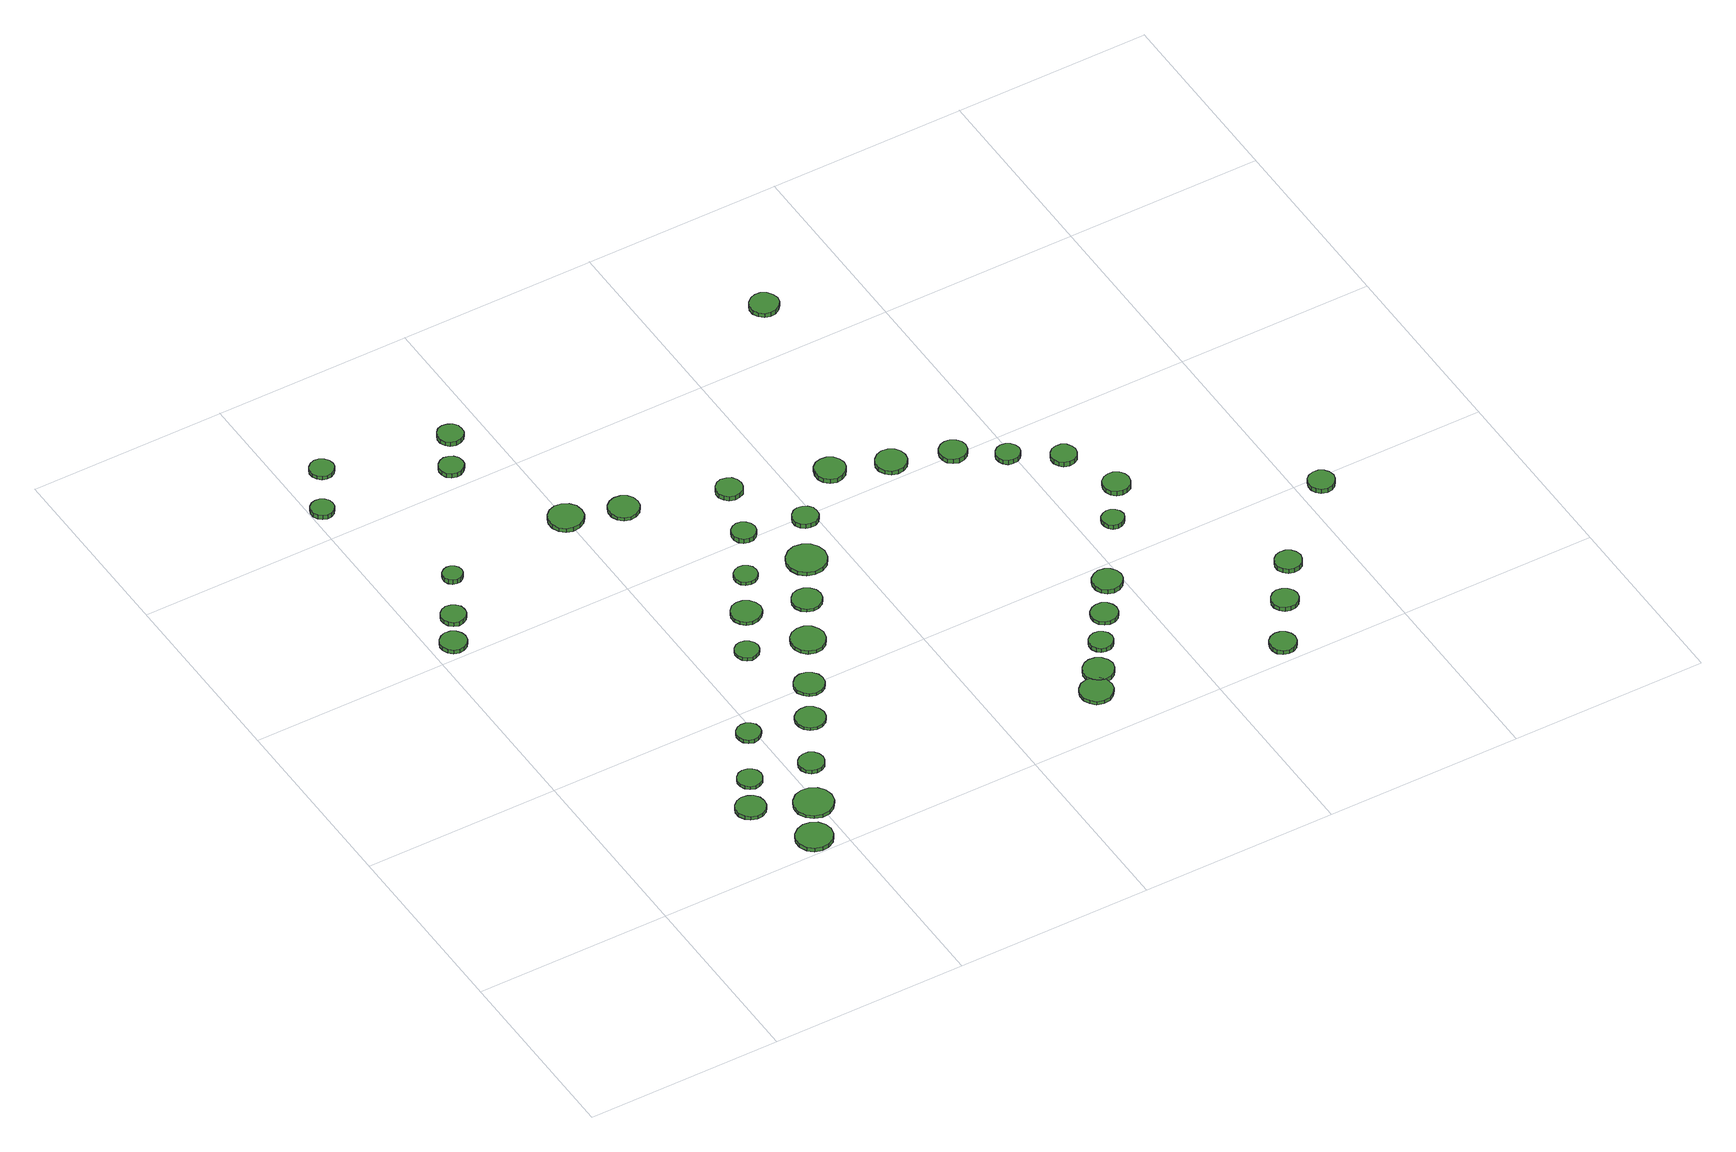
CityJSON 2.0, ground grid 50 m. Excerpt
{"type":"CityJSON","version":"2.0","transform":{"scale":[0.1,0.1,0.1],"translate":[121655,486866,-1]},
"CityObjects":{
"tree1":{"type":"SolitaryVegetationObject","attributes":{"function":"something"},"geometry":[{"type":"MultiSurface","lod":"1","boundaries":[[[0,1,2,3,4,5,6,7,8,9,10,11,12,13,14]],[[15,16,17,18,19,20,21,22,23,24,25,26,27,28,29]],[[0,29,28,1]],[[1,28,27,2]],[[2,27,26,3]],[[3,26,25,4]],[[4,25,24,5]],[[5,24,23,6]],[[6,23,22,7]],[[7,22,21,8]],[[8,21,20,9]],[[9,20,19,10]],[[10,19,18,11]],[[11,18,17,12]],[[12,17,16,13]],[[13,16,15,14]],[[14,15,29,0]]]}]},
"tree2":{"type":"SolitaryVegetationObject","attributes":{"function":"something"},"geometry":[{"type":"MultiSurface","lod":"1","boundaries":[[[30,31,32,33,34,35,36,37,38,39,40,41,42,43,44]],[[45,46,47,48,49,50,51,52,53,54,55,56,57,58,59]],[[30,59,58,31]],[[31,58,57,32]],[[32,57,56,33]],[[33,56,55,34]],[[34,55,54,35]],[[35,54,53,36]],[[36,53,52,37]],[[37,52,51,38]],[[38,51,50,39]],[[39,50,49,40]],[[40,49,48,41]],[[41,48,47,42]],[[42,47,46,43]],[[43,46,45,44]],[[44,45,59,30]]]}]},
"tree3":{"type":"SolitaryVegetationObject","attributes":{"function":"something"},"geometry":[{"type":"MultiSurface","lod":"1","boundaries":[[[60,61,62,63,64,65,66,67,68,69,70,71,72,73,74]],[[75,76,77,78,79,80,81,82,83,84,85,86,87,88,89]],[[60,89,88,61]],[[61,88,87,62]],[[62,87,86,63]],[[63,86,85,64]],[[64,85,84,65]],[[65,84,83,66]],[[66,83,82,67]],[[67,82,81,68]],[[68,81,80,69]],[[69,80,79,70]],[[70,79,78,71]],[[71,78,77,72]],[[72,77,76,73]],[[73,76,75,74]],[[74,75,89,60]]]}]},
"tree4":{"type":"SolitaryVegetationObject","attributes":{"function":"something"},"geometry":[{"type":"MultiSurface","lod":"1","boundaries":[[[90,91,92,93,94,95,96,97,98,99,100,101,102,103,104]],[[105,106,107,108,109,110,111,112,113,114,115,116,117,118,119]],[[90,119,118,91]],[[91,118,117,92]],[[92,117,116,93]],[[93,116,115,94]],[[94,115,114,95]],[[95,114,113,96]],[[96,113,112,97]],[[97,112,111,98]],[[98,111,110,99]],[[99,110,109,100]],[[100,109,108,101]],[[101,108,107,102]],[[102,107,106,103]],[[103,106,105,104]],[[104,105,119,90]]]}]},
"tree5":{"type":"SolitaryVegetationObject","attributes":{"function":"something"},"geometry":[{"type":"MultiSurface","lod":"1","boundaries":[[[120,121,122,123,124,125,126,127,128,129,130,131,132,133,134]],[[135,136,137,138,139,140,141,142,143,144,145,146,147,148,149]],[[120,149,148,121]],[[121,148,147,122]],[[122,147,146,123]],[[123,146,145,124]],[[124,145,144,125]],[[125,144,143,126]],[[126,143,142,127]],[[127,142,141,128]],[[128,141,140,129]],[[129,140,139,130]],[[130,139,138,131]],[[131,138,137,132]],[[132,137,136,133]],[[133,136,135,134]],[[134,135,149,120]]]}]},
"tree6":{"type":"SolitaryVegetationObject","attributes":{"function":"something"},"geometry":[{"type":"MultiSurface","lod":"1","boundaries":[[[150,151,152,153,154,155,156,157,158,159,160,161,162,163,164]],[[165,166,167,168,169,170,171,172,173,174,175,176,177,178,179]],[[150,179,178,151]],[[151,178,177,152]],[[152,177,176,153]],[[153,176,175,154]],[[154,175,174,155]],[[155,174,173,156]],[[156,173,172,157]],[[157,172,171,158]],[[158,171,170,159]],[[159,170,169,160]],[[160,169,168,161]],[[161,168,167,162]],[[162,167,166,163]],[[163,166,165,164]],[[164,165,179,150]]]}]},
"tree7":{"type":"SolitaryVegetationObject","attributes":{"function":"something"},"geometry":[{"type":"MultiSurface","lod":"1","boundaries":[[[180,181,182,183,184,185,186,187,188,189,190,191,192,193,194]],[[195,196,197,198,199,200,201,202,203,204,205,206,207,208,209]],[[180,209,208,181]],[[181,208,207,182]],[[182,207,206,183]],[[183,206,205,184]],[[184,205,204,185]],[[185,204,203,186]],[[186,203,202,187]],[[187,202,201,188]],[[188,201,200,189]],[[189,200,199,190]],[[190,199,198,191]],[[191,198,197,192]],[[192,197,196,193]],[[193,196,195,194]],[[194,195,209,180]]]}]},
"tree8":{"type":"SolitaryVegetationObject","attributes":{"function":"something"},"geometry":[{"type":"MultiSurface","lod":"1","boundaries":[[[210,211,212,213,214,215,216,217,218,219,220,221,222,223,224]],[[225,226,227,228,229,230,231,232,233,234,235,236,237,238,239]],[[210,239,238,211]],[[211,238,237,212]],[[212,237,236,213]],[[213,236,235,214]],[[214,235,234,215]],[[215,234,233,216]],[[216,233,232,217]],[[217,232,231,218]],[[218,231,230,219]],[[219,230,229,220]],[[220,229,228,221]],[[221,228,227,222]],[[222,227,226,223]],[[223,226,225,224]],[[224,225,239,210]]]}]},
"tree9":{"type":"SolitaryVegetationObject","attributes":{"function":"something"},"geometry":[{"type":"MultiSurface","lod":"1","boundaries":[[[240,241,242,243,244,245,246,247,248,249,250,251,252,253,254]],[[255,256,257,258,259,260,261,262,263,264,265,266,267,268,269]],[[240,269,268,241]],[[241,268,267,242]],[[242,267,266,243]],[[243,266,265,244]],[[244,265,264,245]],[[245,264,263,246]],[[246,263,262,247]],[[247,262,261,248]],[[248,261,260,249]],[[249,260,259,250]],[[250,259,258,251]],[[251,258,257,252]],[[252,257,256,253]],[[253,256,255,254]],[[254,255,269,240]]]}]},
"tree10":{"type":"SolitaryVegetationObject","attributes":{"function":"something"},"geometry":[{"type":"MultiSurface","lod":"1","boundaries":[[[270,271,272,273,274,275,276,277,278,279,280,281,282,283,284]],[[285,286,287,288,289,290,291,292,293,294,295,296,297,298,299]],[[270,299,298,271]],[[271,298,297,272]],[[272,297,296,273]],[[273,296,295,274]],[[274,295,294,275]],[[275,294,293,276]],[[276,293,292,277]],[[277,292,291,278]],[[278,291,290,279]],[[279,290,289,280]],[[280,289,288,281]],[[281,288,287,282]],[[282,287,286,283]],[[283,286,285,284]],[[284,285,299,270]]]}]},
"tree11":{"type":"SolitaryVegetationObject","attributes":{"function":"something"},"geometry":[{"type":"MultiSurface","lod":"1","boundaries":[[[300,301,302,303,304,305,306,307,308,309,310,311,312,313,314]],[[315,316,317,318,319,320,321,322,323,324,325,326,327,328,329]],[[300,329,328,301]],[[301,328,327,302]],[[302,327,326,303]],[[303,326,325,304]],[[304,325,324,305]],[[305,324,323,306]],[[306,323,322,307]],[[307,322,321,308]],[[308,321,320,309]],[[309,320,319,310]],[[310,319,318,311]],[[311,318,317,312]],[[312,317,316,313]],[[313,316,315,314]],[[314,315,329,300]]]}]},
"tree12":{"type":"SolitaryVegetationObject","attributes":{"function":"something"},"geometry":[{"type":"MultiSurface","lod":"1","boundaries":[[[330,331,332,333,334,335,336,337,338,339,340,341,342,343,344]],[[345,346,347,348,349,350,351,352,353,354,355,356,357,358,359]],[[330,359,358,331]],[[331,358,357,332]],[[332,357,356,333]],[[333,356,355,334]],[[334,355,354,335]],[[335,354,353,336]],[[336,353,352,337]],[[337,352,351,338]],[[338,351,350,339]],[[339,350,349,340]],[[340,349,348,341]],[[341,348,347,342]],[[342,347,346,343]],[[343,346,345,344]],[[344,345,359,330]]]}]},
"tree13":{"type":"SolitaryVegetationObject","attributes":{"function":"something"},"geometry":[{"type":"MultiSurface","lod":"1","boundaries":[[[360,361,362,363,364,365,366,367,368,369,370,371,372,373,374]],[[375,376,377,378,379,380,381,382,383,384,385,386,387,388,389]],[[360,389,388,361]],[[361,388,387,362]],[[362,387,386,363]],[[363,386,385,364]],[[364,385,384,365]],[[365,384,383,366]],[[366,383,382,367]],[[367,382,381,368]],[[368,381,380,369]],[[369,380,379,370]],[[370,379,378,371]],[[371,378,377,372]],[[372,377,376,373]],[[373,376,375,374]],[[374,375,389,360]]]}]},
"tree14":{"type":"SolitaryVegetationObject","attributes":{"function":"something"},"geometry":[{"type":"MultiSurface","lod":"1","boundaries":[[[390,391,392,393,394,395,396,397,398,399,400,401,402,403,404]],[[405,406,407,408,409,410,411,412,413,414,415,416,417,418,419]],[[390,419,418,391]],[[391,418,417,392]],[[392,417,416,393]],[[393,416,415,394]],[[394,415,414,395]],[[395,414,413,396]],[[396,413,412,397]],[[397,412,411,398]],[[398,411,410,399]],[[399,410,409,400]],[[400,409,408,401]],[[401,408,407,402]],[[402,407,406,403]],[[403,406,405,404]],[[404,405,419,390]]]}]},
"tree15":{"type":"SolitaryVegetationObject","attributes":{"function":"something"},"geometry":[{"type":"MultiSurface","lod":"1","boundaries":[[[420,421,422,423,424,425,426,427,428,429,430,431,432,433,434]],[[435,436,437,438,439,440,441,442,443,444,445,446,447,448,449]],[[420,449,448,421]],[[421,448,447,422]],[[422,447,446,423]],[[423,446,445,424]],[[424,445,444,425]],[[425,444,443,426]],[[426,443,442,427]],[[427,442,441,428]],[[428,441,440,429]],[[429,440,439,430]],[[430,439,438,431]],[[431,438,437,432]],[[432,437,436,433]],[[433,436,435,434]],[[434,435,449,420]]]}]},
"tree16":{"type":"SolitaryVegetationObject","attributes":{"function":"something"},"geometry":[{"type":"MultiSurface","lod":"1","boundaries":[[[450,451,452,453,454,455,456,457,458,459,460,461,462,463,464]],[[465,466,467,468,469,470,471,472,473,474,475,476,477,478,479]],[[450,479,478,451]],[[451,478,477,452]],[[452,477,476,453]],[[453,476,475,454]],[[454,475,474,455]],[[455,474,473,456]],[[456,473,472,457]],[[457,472,471,458]],[[458,471,470,459]],[[459,470,469,460]],[[460,469,468,461]],[[461,468,467,462]],[[462,467,466,463]],[[463,466,465,464]],[[464,465,479,450]]]}]},
"tree17":{"type":"SolitaryVegetationObject","attributes":{"function":"something"},"geometry":[{"type":"MultiSurface","lod":"1","boundaries":[[[480,481,482,483,484,485,486,487,488,489,490,491,492,493,494]],[[495,496,497,498,499,500,501,502,503,504,505,506,507,508,509]],[[480,509,508,481]],[[481,508,507,482]],[[482,507,506,483]],[[483,506,505,484]],[[484,505,504,485]],[[485,504,503,486]],[[486,503,502,487]],[[487,502,501,488]],[[488,501,500,489]],[[489,500,499,490]],[[490,499,498,491]],[[491,498,497,492]],[[492,497,496,493]],[[493,496,495,494]],[[494,495,509,480]]]}]},
"tree18":{"type":"SolitaryVegetationObject","attributes":{"function":"something"},"geometry":[{"type":"MultiSurface","lod":"1","boundaries":[[[510,511,512,513,514,515,516,517,518,519,520,521,522,523,524]],[[525,526,527,528,529,530,531,532,533,534,535,536,537,538,539]],[[510,539,538,511]],[[511,538,537,512]],[[512,537,536,513]],[[513,536,535,514]],[[514,535,534,515]],[[515,534,533,516]],[[516,533,532,517]],[[517,532,531,518]],[[518,531,530,519]],[[519,530,529,520]],[[520,529,528,521]],[[521,528,527,522]],[[522,527,526,523]],[[523,526,525,524]],[[524,525,539,510]]]}]},
"tree19":{"type":"SolitaryVegetationObject","attributes":{"function":"something"},"geometry":[{"type":"MultiSurface","lod":"1","boundaries":[[[540,541,542,543,544,545,546,547,548,549,550,551,552,553,554]],[[555,556,557,558,559,560,561,562,563,564,565,566,567,568,569]],[[540,569,568,541]],[[541,568,567,542]],[[542,567,566,543]],[[543,566,565,544]],[[544,565,564,545]],[[545,564,563,546]],[[546,563,562,547]],[[547,562,561,548]],[[548,561,560,549]],[[549,560,559,550]],[[550,559,558,551]],[[551,558,557,552]],[[552,557,556,553]],[[553,556,555,554]],[[554,555,569,540]]]}]},
"tree20":{"type":"SolitaryVegetationObject","attributes":{"function":"something"},"geometry":[{"type":"MultiSurface","lod":"1","boundaries":[[[570,571,572,573,574,575,576,577,578,579,580,581,582,583,584]],[[585,586,587,588,589,590,591,592,593,594,595,596,597,598,599]],[[570,599,598,571]],[[571,598,597,572]],[[572,597,596,573]],[[573,596,595,574]],[[574,595,594,575]],[[575,594,593,576]],[[576,593,592,577]],[[577,592,591,578]],[[578,591,590,579]],[[579,590,589,580]],[[580,589,588,581]],[[581,588,587,582]],[[582,587,586,583]],[[583,586,585,584]],[[584,585,599,570]]]}]},
"tree21":{"type":"SolitaryVegetationObject","attributes":{"function":"something"},"geometry":[{"type":"MultiSurface","lod":"1","boundaries":[[[600,601,602,603,604,605,606,607,608,609,610,611,612,613,614]],[[615,616,617,618,619,620,621,622,623,624,625,626,627,628,629]],[[600,629,628,601]],[[601,628,627,602]],[[602,627,626,603]],[[603,626,625,604]],[[604,625,624,605]],[[605,624,623,606]],[[606,623,622,607]],[[607,622,621,608]],[[608,621,620,609]],[[609,620,619,610]],[[610,619,618,611]],[[611,618,617,612]],[[612,617,616,613]],[[613,616,615,614]],[[614,615,629,600]]]}]},
"tree22":{"type":"SolitaryVegetationObject","attributes":{"function":"something"},"geometry":[{"type":"MultiSurface","lod":"1","boundaries":[[[630,631,632,633,634,635,636,637,638,639,640,641,642,643,644]],[[645,646,647,648,649,650,651,652,653,654,655,656,657,658,659]],[[630,659,658,631]],[[631,658,657,632]],[[632,657,656,633]],[[633,656,655,634]],[[634,655,654,635]],[[635,654,653,636]],[[636,653,652,637]],[[637,652,651,638]],[[638,651,650,639]],[[639,650,649,640]],[[640,649,648,641]],[[641,648,647,642]],[[642,647,646,643]],[[643,646,645,644]],[[644,645,659,630]]]}]},
"tree23":{"type":"SolitaryVegetationObject","attributes":{"function":"something"},"geometry":[{"type":"MultiSurface","lod":"1","boundaries":[[[660,661,662,663,664,665,666,667,668,669,670,671,672,673,674]],[[675,676,677,678,679,680,681,682,683,684,685,686,687,688,689]],[[660,689,688,661]],[[661,688,687,662]],[[662,687,686,663]],[[663,686,685,664]],[[664,685,684,665]],[[665,684,683,666]],[[666,683,682,667]],[[667,682,681,668]],[[668,681,680,669]],[[669,680,679,670]],[[670,679,678,671]],[[671,678,677,672]],[[672,677,676,673]],[[673,676,675,674]],[[674,675,689,660]]]}]},
"tree24":{"type":"SolitaryVegetationObject","attributes":{"function":"something"},"geometry":[{"type":"MultiSurface","lod":"1","boundaries":[[[690,691,692,693,694,695,696,697,698,699,700,701,702,703,704]],[[705,706,707,708,709,710,711,712,713,714,715,716,717,718,719]],[[690,719,718,691]],[[691,718,717,692]],[[692,717,716,693]],[[693,716,715,694]],[[694,715,714,695]],[[695,714,713,696]],[[696,713,712,697]],[[697,712,711,698]],[[698,711,710,699]],[[699,710,709,700]],[[700,709,708,701]],[[701,708,707,702]],[[702,707,706,703]],[[703,706,705,704]],[[704,705,719,690]]]}]},
"tree25":{"type":"SolitaryVegetationObject","attributes":{"function":"something"},"geometry":[{"type":"MultiSurface","lod":"1","boundaries":[[[720,721,722,723,724,725,726,727,728,729,730,731,732,733,734]],[[735,736,737,738,739,740,741,742,743,744,745,746,747,748,749]],[[720,749,748,721]],[[721,748,747,722]],[[722,747,746,723]],[[723,746,745,724]],[[724,745,744,725]],[[725,744,743,726]],[[726,743,742,727]],[[727,742,741,728]],[[728,741,740,729]],[[729,740,739,730]],[[730,739,738,731]],[[731,738,737,732]],[[732,737,736,733]],[[733,736,735,734]],[[734,735,749,720]]]}]},
"tree26":{"type":"SolitaryVegetationObject","attributes":{"function":"something"},"geometry":[{"type":"MultiSurface","lod":"1","boundaries":[[[750,751,752,753,754,755,756,757,758,759,760,761,762,763,764]],[[765,766,767,768,769,770,771,772,773,774,775,776,777,778,779]],[[750,779,778,751]],[[751,778,777,752]],[[752,777,776,753]],[[753,776,775,754]],[[754,775,774,755]],[[755,774,773,756]],[[756,773,772,757]],[[757,772,771,758]],[[758,771,770,759]],[[759,770,769,760]],[[760,769,768,761]],[[761,768,767,762]],[[762,767,766,763]],[[763,766,765,764]],[[764,765,779,750]]]}]},
"tree27":{"type":"SolitaryVegetationObject","attributes":{"function":"something"},"geometry":[{"type":"MultiSurface","lod":"1","boundaries":[[[780,781,782,783,784,785,786,787,788,789,790,791,792,793,794]],[[795,796,797,798,799,800,801,802,803,804,805,806,807,808,809]],[[780,809,808,781]],[[781,808,807,782]],[[782,807,806,783]],[[783,806,805,784]],[[784,805,804,785]],[[785,804,803,786]],[[786,803,802,787]],[[787,802,801,788]],[[788,801,800,789]],[[789,800,799,790]],[[790,799,798,791]],[[791,798,797,792]],[[792,797,796,793]],[[793,796,795,794]],[[794,795,809,780]]]}]},
"tree28":{"type":"SolitaryVegetationObject","attributes":{"function":"something"},"geometry":[{"type":"MultiSurface","lod":"1","boundaries":[[[810,811,812,813,814,815,816,817,818,819,820,821,822,823,824]],[[825,826,827,828,829,830,831,832,833,834,835,836,837,838,839]],[[810,839,838,811]],[[811,838,837,812]],[[812,837,836,813]],[[813,836,835,814]],[[814,835,834,815]],[[815,834,833,816]],[[816,833,832,817]],[[817,832,831,818]],[[818,831,830,819]],[[819,830,829,820]],[[820,829,828,821]],[[821,828,827,822]],[[822,827,826,823]],[[823,826,825,824]],[[824,825,839,810]]]}]},
"tree29":{"type":"SolitaryVegetationObject","attributes":{"function":"something"},"geometry":[{"type":"MultiSurface","lod":"1","boundaries":[[[840,841,842,843,844,845,846,847,848,849,850,851,852,853,854]],[[855,856,857,858,859,860,861,862,863,864,865,866,867,868,869]],[[840,869,868,841]],[[841,868,867,842]],[[842,867,866,843]],[[843,866,865,844]],[[844,865,864,845]],[[845,864,863,846]],[[846,863,862,847]],[[847,862,861,848]],[[848,861,860,849]],[[849,860,859,850]],[[850,859,858,851]],[[851,858,857,852]],[[852,857,856,853]],[[853,856,855,854]],[[854,855,869,840]]]}]},
"tree30":{"type":"SolitaryVegetationObject","attributes":{"function":"something"},"geometry":[{"type":"MultiSurface","lod":"1","boundaries":[[[870,871,872,873,874,875,876,877,878,879,880,881,882,883,884]],[[885,886,887,888,889,890,891,892,893,894,895,896,897,898,899]],[[870,899,898,871]],[[871,898,897,872]],[[872,897,896,873]],[[873,896,895,874]],[[874,895,894,875]],[[875,894,893,876]],[[876,893,892,877]],[[877,892,891,878]],[[878,891,890,879]],[[879,890,889,880]],[[880,889,888,881]],[[881,888,887,882]],[[882,887,886,883]],[[883,886,885,884]],[[884,885,899,870]]]}]},
"tree31":{"type":"SolitaryVegetationObject","attributes":{"function":"something"},"geometry":[{"type":"MultiSurface","lod":"1","boundaries":[[[900,901,902,903,904,905,906,907,908,909,910,911,912,913,914]],[[915,916,917,918,919,920,921,922,923,924,925,926,927,928,929]],[[900,929,928,901]],[[901,928,927,902]],[[902,927,926,903]],[[903,926,925,904]],[[904,925,924,905]],[[905,924,923,906]],[[906,923,922,907]],[[907,922,921,908]],[[908,921,920,909]],[[909,920,919,910]],[[910,919,918,911]],[[911,918,917,912]],[[912,917,916,913]],[[913,916,915,914]],[[914,915,929,900]]]}]},
"tree32":{"type":"SolitaryVegetationObject","attributes":{"function":"something"},"geometry":[{"type":"MultiSurface","lod":"1","boundaries":[[[930,931,932,933,934,935,936,937,938,939,940,941,942,943,944]],[[945,946,947,948,949,950,951,952,953,954,955,956,957,958,959]],[[930,959,958,931]],[[931,958,957,932]],[[932,957,956,933]],[[933,956,955,934]],[[934,955,954,935]],[[935,954,953,936]],[[936,953,952,937]],[[937,952,951,938]],[[938,951,950,939]],[[939,950,949,940]],[[940,949,948,941]],[[941,948,947,942]],[[942,947,946,943]],[[943,946,945,944]],[[944,945,959,930]]]}]},
"tree33":{"type":"SolitaryVegetationObject","attributes":{"function":"something"},"geometry":[{"type":"MultiSurface","lod":"1","boundaries":[[[960,961,962,963,964,965,966,967,968,969,970,971,972,973,974]],[[975,976,977,978,979,980,981,982,983,984,985,986,987,988,989]],[[960,989,988,961]],[[961,988,987,962]],[[962,987,986,963]],[[963,986,985,964]],[[964,985,984,965]],[[965,984,983,966]],[[966,983,982,967]],[[967,982,981,968]],[[968,981,980,969]],[[969,980,979,970]],[[970,979,978,971]],[[971,978,977,972]],[[972,977,976,973]],[[973,976,975,974]],[[974,975,989,960]]]}]},
"tree34":{"type":"SolitaryVegetationObject","attributes":{"function":"something"},"geometry":[{"type":"MultiSurface","lod":"1","boundaries":[[[990,991,992,993,994,995,996,997,998,999,1000,1001,1002,1003,1004]],[[1005,1006,1007,1008,1009,1010,1011,1012,1013,1014,1015,1016,1017,1018,1019]],[[990,1019,1018,991]],[[991,1018,1017,992]],[[992,1017,1016,993]],[[993,1016,1015,994]],[[994,1015,1014,995]],[[995,1014,1013,996]],[[996,1013,1012,997]],[[997,1012,1011,998]],[[998,1011,1010,999]],[[999,1010,1009,1000]],[[1000,1009,1008,1001]],[[1001,1008,1007,1002]],[[1002,1007,1006,1003]],[[1003,1006,1005,1004]],[[1004,1005,1019,990]]]}]},
"tree35":{"type":"SolitaryVegetationObject","attributes":{"function":"something"},"geometry":[{"type":"MultiSurface","lod":"1","boundaries":[[[1020,1021,1022,1023,1024,1025,1026,1027,1028,1029,1030,1031,1032,1033,1034]],[[1035,1036,1037,1038,1039,1040,1041,1042,1043,1044,1045,1046,1047,1048,1049]],[[1020,1049,1048,1021]],[[1021,1048,1047,1022]],[[1022,1047,1046,1023]],[[1023,1046,1045,1024]],[[1024,1045,1044,1025]],[[1025,1044,1043,1026]],[[1026,1043,1042,1027]],[[1027,1042,1041,1028]],[[1028,1041,1040,1029]],[[1029,1040,1039,1030]],[[1030,1039,1038,1031]],[[1031,1038,1037,1032]],[[1032,1037,1036,1033]],[[1033,1036,1035,1034]],[[1034,1035,1049,1020]]]}]},
"tree36":{"type":"SolitaryVegetationObject","attributes":{"function":"something"},"geometry":[{"type":"MultiSurface","lod":"1","boundaries":[[[1050,1051,1052,1053,1054,1055,1056,1057,1058,1059,1060,1061,1062,1063,1064]],[[1065,1066,1067,1068,1069,1070,1071,1072,1073,1074,1075,1076,1077,1078,1079]],[[1050,1079,1078,1051]],[[1051,1078,1077,1052]],[[1052,1077,1076,1053]],[[1053,1076,1075,1054]],[[1054,1075,1074,1055]],[[1055,1074,1073,1056]],[[1056,1073,1072,1057]],[[1057,1072,1071,1058]],[[1058,1071,1070,1059]],[[1059,1070,1069,1060]],[[1060,1069,1068,1061]],[[1061,1068,1067,1062]],[[1062,1067,1066,1063]],[[1063,1066,1065,1064]],[[1064,1065,1079,1050]]]}]},
"tree37":{"type":"SolitaryVegetationObject","attributes":{"function":"something"},"geometry":[{"type":"MultiSurface","lod":"1","boundaries":[[[1080,1081,1082,1083,1084,1085,1086,1087,1088,1089,1090,1091,1092,1093,1094]],[[1095,1096,1097,1098,1099,1100,1101,1102,1103,1104,1105,1106,1107,1108,1109]],[[1080,1109,1108,1081]],[[1081,1108,1107,1082]],[[1082,1107,1106,1083]],[[1083,1106,1105,1084]],[[1084,1105,1104,1085]],[[1085,1104,1103,1086]],[[1086,1103,1102,1087]],[[1087,1102,1101,1088]],[[1088,1101,1100,1089]],[[1089,1100,1099,1090]],[[1090,1099,1098,1091]],[[1091,1098,1097,1092]],[[1092,1097,1096,1093]],[[1093,1096,1095,1094]],[[1094,1095,1109,1080]]]}]},
"tree38":{"type":"SolitaryVegetationObject","attributes":{"function":"something"},"geometry":[{"type":"MultiSurface","lod":"1","boundaries":[[[1110,1111,1112,1113,1114,1115,1116,1117,1118,1119,1120,1121,1122,1123,1124]],[[1125,1126,1127,1128,1129,1130,1131,1132,1133,1134,1135,1136,1137,1138,1139]],[[1110,1139,1138,1111]],[[1111,1138,1137,1112]],[[1112,1137,1136,1113]],[[1113,1136,1135,1114]],[[1114,1135,1134,1115]],[[1115,1134,1133,1116]],[[1116,1133,1132,1117]],[[1117,1132,1131,1118]],[[1118,1131,1130,1119]],[[1119,1130,1129,1120]],[[1120,1129,1128,1121]],[[1121,1128,1127,1122]],[[1122,1127,1126,1123]],[[1123,1126,1125,1124]],[[1124,1125,1139,1110]]]}]},
"tree39":{"type":"SolitaryVegetationObject","attributes":{"function":"something"},"geometry":[{"type":"MultiSurface","lod":"1","boundaries":[[[1140,1141,1142,1143,1144,1145,1146,1147,1148,1149,1150,1151,1152,1153,1154]],[[1155,1156,1157,1158,1159,1160,1161,1162,1163,1164,1165,1166,1167,1168,1169]],[[1140,1169,1168,1141]],[[1141,1168,1167,1142]],[[1142,1167,1166,1143]],[[1143,1166,1165,1144]],[[1144,1165,1164,1145]],[[1145,1164,1163,1146]],[[1146,1163,1162,1147]],[[1147,1162,1161,1148]],[[1148,1161,1160,1149]],[[1149,1160,1159,1150]],[[1150,1159,1158,1151]],[[1151,1158,1157,1152]],[[1152,1157,1156,1153]],[[1153,1156,1155,1154]],[[1154,1155,1169,1140]]]}]},
"tree40":{"type":"SolitaryVegetationObject","attributes":{"function":"something"},"geometry":[{"type":"MultiSurface","lod":"1","boundaries":[[[1170,1171,1172,1173,1174,1175,1176,1177,1178,1179,1180,1181,1182,1183,1184]],[[1185,1186,1187,1188,1189,1190,1191,1192,1193,1194,1195,1196,1197,1198,1199]],[[1170,1199,1198,1171]],[[1171,1198,1197,1172]],[[1172,1197,1196,1173]],[[1173,1196,1195,1174]],[[1174,1195,1194,1175]],[[1175,1194,1193,1176]],[[1176,1193,1192,1177]],[[1177,1192,1191,1178]],[[1178,1191,1190,1179]],[[1179,1190,1189,1180]],[[1180,1189,1188,1181]],[[1181,1188,1187,1182]],[[1182,1187,1186,1183]],[[1183,1186,1185,1184]],[[1184,1185,1199,1170]]]}]},
"tree41":{"type":"SolitaryVegetationObject","attributes":{"function":"something"},"geometry":[{"type":"MultiSurface","lod":"1","boundaries":[[[1200,1201,1202,1203,1204,1205,1206,1207,1208,1209,1210,1211,1212,1213,1214]],[[1215,1216,1217,1218,1219,1220,1221,1222,1223,1224,1225,1226,1227,1228,1229]],[[1200,1229,1228,1201]],[[1201,1228,1227,1202]],[[1202,1227,1226,1203]],[[1203,1226,1225,1204]],[[1204,1225,1224,1205]],[[1205,1224,1223,1206]],[[1206,1223,1222,1207]],[[1207,1222,1221,1208]],[[1208,1221,1220,1209]],[[1209,1220,1219,1210]],[[1210,1219,1218,1211]],[[1211,1218,1217,1212]],[[1212,1217,1216,1213]],[[1213,1216,1215,1214]],[[1214,1215,1229,1200]]]}]},
"tree42":{"type":"SolitaryVegetationObject","attributes":{"function":"something"},"geometry":[{"type":"MultiSurface","lod":"1","boundaries":[[[1230,1231,1232,1233,1234,1235,1236,1237,1238,1239,1240,1241,1242,1243,1244]],[[1245,1246,1247,1248,1249,1250,1251,1252,1253,1254,1255,1256,1257,1258,1259]],[[1230,1259,1258,1231]],[[1231,1258,1257,1232]],[[1232,1257,1256,1233]],[[1233,1256,1255,1234]],[[1234,1255,1254,1235]],[[1235,1254,1253,1236]],[[1236,1253,1252,1237]],[[1237,1252,1251,1238]],[[1238,1251,1250,1239]],[[1239,1250,1249,1240]],[[1240,1249,1248,1241]],[[1241,1248,1247,1242]],[[1242,1247,1246,1243]],[[1243,1246,1245,1244]],[[1244,1245,1259,1230]]]}]},
"tree43":{"type":"SolitaryVegetationObject","attributes":{"function":"something"},"geometry":[{"type":"MultiSurface","lod":"1","boundaries":[[[1260,1261,1262,1263,1264,1265,1266,1267,1268,1269,1270,1271,1272,1273,1274]],[[1275,1276,1277,1278,1279,1280,1281,1282,1283,1284,1285,1286,1287,1288,1289]],[[1260,1289,1288,1261]],[[1261,1288,1287,1262]],[[1262,1287,1286,1263]],[[1263,1286,1285,1264]],[[1264,1285,1284,1265]],[[1265,1284,1283,1266]],[[1266,1283,1282,1267]],[[1267,1282,1281,1268]],[[1268,1281,1280,1269]],[[1269,1280,1279,1270]],[[1270,1279,1278,1271]],[[1271,1278,1277,1272]],[[1272,1277,1276,1273]],[[1273,1276,1275,1274]],[[1274,1275,1289,1260]]]}]}
},
"vertices":[
[91,1046,17],[88,1060,17],[80,1071,17],[68,1078,17],[54,1080,17],[41,1075,17],[31,1066,17],[25,1053,17],[25,1040,17],[31,1027,17],[41,1018,17],[54,1013,17],[68,1015,17],[80,1022,17],[88,1033,17],[88,1033,6],[80,1022,6],[68,1015,6],[54,1013,6],[41,1018,6],[31,1027,6],[25,1040,6],[25,1053,6],[31,1066,6],[41,1075,6],[54,1080,6],[68,1078,6],[80,1071,6],[88,1060,6],[91,1046,6],
[394,209,16],[391,224,16],[382,237,16],[368,244,16],[353,246,16],[338,241,16],[327,231,16],[320,217,16],[320,201,16],[327,187,16],[338,177,16],[353,172,16],[368,173,16],[382,181,16],[391,194,16],[391,194,6],[382,181,6],[368,173,6],[353,172,6],[338,177,6],[327,187,6],[320,201,6],[320,217,6],[327,231,6],[338,241,6],[353,246,6],[368,244,6],[382,237,6],[391,224,6],[394,209,6],
[135,1124,18],[133,1137,18],[125,1147,18],[114,1153,18],[101,1155,18],[89,1151,18],[79,1142,18],[74,1130,18],[74,1118,18],[79,1106,18],[89,1097,18],[101,1093,18],[114,1095,18],[125,1101,18],[133,1111,18],[133,1111,6],[125,1101,6],[114,1095,6],[101,1093,6],[89,1097,6],[79,1106,6],[74,1118,6],[74,1130,6],[79,1142,6],[89,1151,6],[101,1155,6],[114,1153,6],[125,1147,6],[133,1137,6],[135,1124,6],
[477,47,17],[473,65,17],[462,81,17],[445,90,17],[427,92,17],[409,86,17],[395,74,17],[387,56,17],[387,38,17],[395,20,17],[409,8,17],[427,2,17],[445,4,17],[462,13,17],[473,29,17],[473,29,6],[462,13,6],[445,4,6],[427,2,6],[409,8,6],[395,20,6],[387,38,6],[387,56,6],[395,74,6],[409,86,6],[427,92,6],[445,90,6],[462,81,6],[473,65,6],[477,47,6],
[436,293,16],[433,306,16],[426,316,16],[415,322,16],[402,324,16],[390,320,16],[380,311,16],[375,299,16],[375,287,16],[380,275,16],[390,266,16],[402,262,16],[415,264,16],[426,270,16],[433,281,16],[433,281,7],[426,270,7],[415,264,7],[402,262,7],[390,266,7],[380,275,7],[375,287,7],[375,299,7],[380,311,7],[390,320,7],[402,324,7],[415,322,7],[426,316,7],[433,306,7],[436,293,7],
[60,1591,19],[58,1602,19],[50,1612,19],[40,1618,19],[28,1619,19],[17,1616,19],[8,1608,19],[3,1597,19],[3,1585,19],[8,1574,19],[17,1566,19],[28,1562,19],[40,1563,19],[50,1569,19],[58,1579,19],[58,1579,6],[50,1569,6],[40,1563,6],[28,1562,6],[17,1566,6],[8,1574,6],[3,1585,6],[3,1597,6],[8,1608,6],[17,1616,6],[28,1619,6],[40,1618,6],[50,1612,6],[58,1602,6],[60,1591,6],
[539,148,15],[535,168,15],[523,184,15],[505,194,15],[485,196,15],[466,190,15],[451,176,15],[442,158,15],[442,138,15],[451,119,15],[466,106,15],[485,99,15],[505,101,15],[523,112,15],[535,128,15],[535,128,6],[523,112,6],[505,101,6],[485,99,6],[466,106,6],[451,119,6],[442,138,6],[442,158,6],[451,176,6],[466,190,6],[485,196,6],[505,194,6],[523,184,6],[535,168,6],[539,148,6],
[196,1238,24],[194,1248,24],[188,1256,24],[179,1262,24],[169,1263,24],[159,1260,24],[151,1253,24],[147,1243,24],[147,1233,24],[151,1224,24],[159,1217,24],[169,1214,24],[179,1215,24],[188,1220,24],[194,1228,24],[194,1228,11],[188,1220,11],[179,1215,11],[169,1214,11],[159,1217,11],[151,1224,11],[147,1233,11],[147,1243,11],[151,1253,11],[159,1260,11],[169,1263,11],[179,1262,11],[188,1256,11],[194,1248,11],[196,1238,11],
[513,428,17],[511,441,17],[503,451,17],[492,457,17],[480,458,17],[468,454,17],[459,446,17],[454,435,17],[454,422,17],[459,411,17],[468,402,17],[480,398,17],[492,400,17],[503,406,17],[511,416,17],[511,416,7],[503,406,7],[492,400,7],[480,398,7],[468,402,7],[459,411,7],[454,422,7],[454,435,7],[459,446,7],[468,454,7],[480,458,7],[492,457,7],[503,451,7],[511,441,7],[513,428,7],
[132,1709,16],[129,1722,16],[122,1732,16],[111,1739,16],[98,1740,16],[86,1736,16],[77,1727,16],[71,1716,16],[71,1703,16],[77,1691,16],[86,1683,16],[98,1679,16],[111,1680,16],[122,1687,16],[129,1697,16],[129,1697,6],[122,1687,6],[111,1680,6],[98,1679,6],[86,1683,6],[77,1691,6],[71,1703,6],[71,1716,6],[77,1727,6],[86,1736,6],[98,1740,6],[111,1739,6],[122,1732,6],[129,1722,6],[132,1709,6],
[588,268,16],[585,281,16],[578,291,16],[566,298,16],[553,299,16],[540,295,16],[530,286,16],[525,274,16],[525,261,16],[530,249,16],[540,240,16],[553,236,16],[566,237,16],[578,244,16],[585,255,16],[585,255,6],[578,244,6],[566,237,6],[553,236,6],[540,240,6],[530,249,6],[525,261,6],[525,274,6],[530,286,6],[540,295,6],[553,299,6],[566,298,6],[578,291,6],[585,281,6],[588,268,6],
[669,398,15],[666,413,15],[657,426,15],[643,434,15],[628,435,15],[613,430,15],[602,420,15],[596,406,15],[596,391,15],[602,377,15],[613,366,15],[628,361,15],[643,363,15],[657,371,15],[666,383,15],[666,383,7],[657,371,7],[643,363,7],[628,361,7],[613,366,7],[602,377,7],[596,391,7],[596,406,7],[602,420,7],[613,430,7],[628,435,7],[643,434,7],[657,426,7],[666,413,7],[669,398,7],
[655,671,16],[652,683,16],[645,693,16],[634,699,16],[622,701,16],[610,697,16],[601,689,16],[596,677,16],[596,665,16],[601,653,16],[610,645,16],[622,641,16],[634,643,16],[645,649,16],[652,659,16],[652,659,7],[645,649,7],[634,643,7],[622,641,7],[610,645,7],[601,653,7],[596,665,7],[596,677,7],[601,689,7],[610,697,7],[622,701,7],[634,699,7],[645,693,7],[652,683,7],[655,671,7],
[390,1557,22],[388,1570,22],[380,1580,22],[369,1586,22],[357,1588,22],[345,1584,22],[335,1575,22],[330,1564,22],[330,1551,22],[335,1539,22],[345,1531,22],[357,1527,22],[369,1528,22],[380,1535,22],[388,1545,22],[388,1545,9],[380,1535,9],[369,1528,9],[357,1527,9],[345,1531,9],[335,1539,9],[330,1551,9],[330,1564,9],[335,1575,9],[345,1584,9],[357,1588,9],[369,1586,9],[380,1580,9],[388,1570,9],[390,1557,9],
[727,499,15],[724,514,15],[715,527,15],[702,535,15],[686,537,15],[671,532,15],[660,521,15],[653,507,15],[653,491,15],[660,477,15],[671,467,15],[686,462,15],[702,464,15],[715,471,15],[724,484,15],[724,484,7],[715,471,7],[702,464,7],[686,462,7],[671,467,7],[660,477,7],[653,491,7],[653,507,7],[660,521,7],[671,532,7],[686,537,7],[702,535,7],[715,527,7],[724,514,7],[727,499,7],
[542,1275,18],[539,1293,18],[528,1307,18],[512,1316,18],[494,1318,18],[477,1312,18],[464,1300,18],[457,1284,18],[457,1266,18],[464,1249,18],[477,1237,18],[494,1232,18],[512,1234,18],[528,1243,18],[539,1257,18],[539,1257,6],[528,1243,6],[512,1234,6],[494,1232,6],[477,1237,6],[464,1249,6],[457,1266,6],[457,1284,6],[464,1300,6],[477,1312,6],[494,1318,6],[512,1316,6],[528,1307,6],[539,1293,6],[542,1275,6],
[448,1656,17],[446,1669,17],[438,1680,17],[426,1686,17],[413,1688,17],[400,1684,17],[391,1675,17],[385,1663,17],[385,1649,17],[391,1637,17],[400,1628,17],[413,1624,17],[426,1626,17],[438,1632,17],[446,1643,17],[446,1643,5],[438,1632,5],[426,1626,5],[413,1624,5],[400,1628,5],[391,1637,5],[385,1649,5],[385,1663,5],[391,1675,5],[400,1684,5],[413,1688,5],[426,1686,5],[438,1680,5],[446,1669,5],[448,1656,5],
[729,783,16],[725,798,16],[716,811,16],[702,819,16],[686,821,16],[671,816,16],[660,805,16],[653,791,16],[653,775,16],[660,761,16],[671,750,16],[686,745,16],[702,747,16],[716,755,16],[725,767,16],[725,767,7],[716,755,7],[702,747,7],[686,745,7],[671,750,7],[660,761,7],[653,775,7],[653,791,7],[660,805,7],[671,816,7],[686,821,7],[702,819,7],[716,811,7],[725,798,7],[729,783,7],
[808,629,17],[804,646,17],[794,661,17],[778,670,17],[761,672,17],[743,666,17],[730,654,17],[723,638,17],[723,620,17],[730,604,17],[743,592,17],[761,586,17],[778,588,17],[794,597,17],[804,611,17],[804,611,7],[794,597,7],[778,588,7],[761,586,7],[743,592,7],[730,604,7],[723,620,7],[723,638,7],[730,654,7],[743,666,7],[761,672,7],[778,670,7],[794,661,7],[804,646,7],[808,629,7],
[670,1235,16],[667,1251,16],[658,1263,16],[644,1271,16],[628,1273,16],[613,1268,16],[601,1258,16],[595,1243,16],[595,1227,16],[601,1213,16],[613,1202,16],[628,1197,16],[644,1199,16],[658,1207,16],[667,1220,16],[667,1220,6],[658,1207,6],[644,1199,6],[628,1197,6],[613,1202,6],[601,1213,6],[595,1227,6],[595,1243,6],[601,1258,6],[613,1268,6],[628,1273,6],[644,1271,6],[658,1263,6],[667,1251,6],[670,1235,6],
[785,894,15],[783,906,15],[776,916,15],[765,922,15],[753,923,15],[741,919,15],[732,911,15],[727,900,15],[727,888,15],[732,876,15],[741,868,15],[753,865,15],[765,866,15],[776,872,15],[783,882,15],[783,882,6],[776,872,6],[765,866,6],[753,865,6],[741,868,6],[732,876,6],[727,888,6],[727,900,6],[732,911,6],[741,919,6],[753,923,6],[765,922,6],[776,916,6],[783,906,6],[785,894,6],
[871,749,15],[868,764,15],[859,776,15],[845,784,15],[830,785,15],[815,781,15],[804,770,15],[798,756,15],[798,741,15],[804,727,15],[815,717,15],[830,712,15],[845,713,15],[859,721,15],[868,734,15],[868,734,6],[859,721,6],[845,713,6],[830,712,6],[815,717,6],[804,727,6],[798,741,6],[798,756,6],[804,770,6],[815,781,6],[830,785,6],[845,784,6],[859,776,6],[868,764,6],[871,749,6],
[856,1019,19],[854,1031,19],[846,1041,19],[836,1048,19],[823,1049,19],[811,1045,19],[802,1037,19],[797,1025,19],[797,1013,19],[802,1001,19],[811,993,19],[823,989,19],[836,990,19],[846,997,19],[854,1007,19],[854,1007,6],[846,997,6],[836,990,6],[823,989,6],[811,993,6],[802,1001,6],[797,1013,6],[797,1025,6],[802,1037,6],[811,1045,6],[823,1049,6],[836,1048,6],[846,1041,6],[854,1031,6],[856,1019,6],
[953,866,16],[949,886,16],[937,903,16],[919,913,16],[898,916,16],[879,909,16],[863,895,16],[855,876,16],[855,856,16],[863,837,16],[879,823,16],[898,817,16],[919,819,16],[937,829,16],[949,846,16],[949,846,6],[937,829,6],[919,819,6],[898,817,6],[879,823,6],[863,837,6],[855,856,6],[855,876,6],[863,895,6],[879,909,6],[898,916,6],[919,913,6],[937,903,6],[949,886,6],[953,866,6],
[904,1160,22],[902,1173,22],[894,1185,22],[882,1191,22],[868,1193,22],[855,1189,22],[845,1179,22],[839,1167,22],[839,1153,22],[845,1141,22],[855,1131,22],[868,1127,22],[882,1129,22],[894,1135,22],[902,1147,22],[902,1147,9],[894,1135,9],[882,1129,9],[868,1127,9],[855,1131,9],[845,1141,9],[839,1153,9],[839,1167,9],[845,1179,9],[855,1189,9],[868,1193,9],[882,1191,9],[894,1185,9],[902,1173,9],[904,1160,9],
[1006,989,20],[1004,1002,20],[996,1013,20],[984,1019,20],[971,1021,20],[959,1017,20],[949,1008,20],[943,996,20],[943,982,20],[949,970,20],[959,962,20],[971,958,20],[984,959,20],[996,965,20],[1004,976,20],[1004,976,7],[996,965,7],[984,959,7],[971,958,7],[959,962,7],[949,970,7],[943,982,7],[943,996,7],[949,1008,7],[959,1017,7],[971,1021,7],[984,1019,7],[996,1013,7],[1004,1002,7],[1006,989,7],
[1289,136,16],[1286,153,16],[1275,167,16],[1261,175,16],[1244,177,16],[1227,172,16],[1215,160,16],[1208,145,16],[1208,127,16],[1215,112,16],[1227,100,16],[1244,95,16],[1261,97,16],[1275,106,16],[1286,119,16],[1286,119,6],[1275,106,6],[1261,97,6],[1244,95,6],[1227,100,6],[1215,112,6],[1208,127,6],[1208,145,6],[1215,160,6],[1227,172,6],[1244,177,6],[1261,175,6],[1275,167,6],[1286,153,6],[1289,136,6],
[1327,194,17],[1323,209,17],[1314,222,17],[1300,230,17],[1284,232,17],[1269,227,17],[1257,216,17],[1250,202,17],[1250,186,17],[1257,171,17],[1269,160,17],[1284,155,17],[1300,157,17],[1314,165,17],[1323,178,17],[1323,178,6],[1314,165,6],[1300,157,6],[1284,155,6],[1269,160,6],[1257,171,6],[1250,186,6],[1250,202,6],[1257,216,6],[1269,227,6],[1284,232,6],[1300,230,6],[1314,222,6],[1323,209,6],[1327,194,6],
[1373,273,18],[1370,286,18],[1363,296,18],[1352,302,18],[1340,303,18],[1328,299,18],[1319,291,18],[1314,280,18],[1314,267,18],[1319,256,18],[1328,247,18],[1340,244,18],[1352,245,18],[1363,251,18],[1370,261,18],[1370,261,6],[1363,251,6],[1352,245,6],[1340,244,6],[1328,247,6],[1319,256,6],[1314,267,6],[1314,280,6],[1319,291,6],[1328,299,6],[1340,303,6],[1352,302,6],[1363,296,6],[1370,286,6],[1373,273,6],
[1146,1098,19],[1142,1114,19],[1133,1127,19],[1119,1135,19],[1103,1136,19],[1088,1132,19],[1076,1121,19],[1070,1106,19],[1070,1090,19],[1076,1076,19],[1088,1065,19],[1103,1060,19],[1119,1062,19],[1133,1070,19],[1142,1083,19],[1142,1083,6],[1133,1070,6],[1119,1062,6],[1103,1060,6],[1088,1065,6],[1076,1076,6],[1070,1090,6],[1070,1106,6],[1076,1121,6],[1088,1132,6],[1103,1136,6],[1119,1135,6],[1133,1127,6],[1142,1114,6],[1146,1098,6],
[1433,352,16],[1430,366,16],[1422,377,16],[1410,384,16],[1396,385,16],[1383,381,16],[1372,372,16],[1367,359,16],[1367,345,16],[1372,332,16],[1383,323,16],[1396,319,16],[1410,320,16],[1422,327,16],[1430,338,16],[1430,338,6],[1422,327,6],[1410,320,6],[1396,319,6],[1383,323,6],[1372,332,6],[1367,345,6],[1367,359,6],[1372,372,6],[1383,381,6],[1396,385,6],[1410,384,6],[1422,377,6],[1430,366,6],[1433,352,6],
[1282,1051,17],[1279,1066,17],[1270,1079,17],[1256,1087,17],[1240,1089,17],[1225,1084,17],[1213,1073,17],[1206,1059,17],[1206,1043,17],[1213,1028,17],[1225,1017,17],[1240,1013,17],[1256,1014,17],[1270,1022,17],[1279,1035,17],[1279,1035,5],[1270,1022,5],[1256,1014,5],[1240,1013,5],[1225,1017,5],[1213,1028,5],[1206,1043,5],[1206,1059,5],[1213,1073,5],[1225,1084,5],[1240,1089,5],[1256,1087,5],[1270,1079,5],[1279,1066,5],[1282,1051,5],
[1500,444,17],[1497,459,17],[1488,471,17],[1475,479,17],[1459,481,17],[1445,476,17],[1433,466,17],[1427,452,17],[1427,436,17],[1433,422,17],[1445,412,17],[1459,407,17],[1475,409,17],[1488,417,17],[1497,429,17],[1497,429,5],[1488,417,5],[1475,409,5],[1459,407,5],[1445,412,5],[1433,422,5],[1427,436,5],[1427,452,5],[1433,466,5],[1445,476,5],[1459,481,5],[1475,479,5],[1488,471,5],[1497,459,5],[1500,444,5],
[1418,1005,19],[1415,1019,19],[1407,1030,19],[1394,1038,19],[1380,1039,19],[1367,1035,19],[1356,1025,19],[1351,1012,19],[1351,998,19],[1356,985,19],[1367,976,19],[1380,971,19],[1394,973,19],[1407,980,19],[1415,991,19],[1415,991,6],[1407,980,6],[1394,973,6],[1380,971,6],[1367,976,6],[1356,985,6],[1351,998,6],[1351,1012,6],[1356,1025,6],[1367,1035,6],[1380,1039,6],[1394,1038,6],[1407,1030,6],[1415,1019,6],[1418,1005,6],
[1734,51,20],[1731,64,20],[1723,75,20],[1711,82,20],[1698,84,20],[1684,79,20],[1674,70,20],[1669,58,20],[1669,44,20],[1674,31,20],[1684,22,20],[1698,18,20],[1711,19,20],[1723,26,20],[1731,37,20],[1731,37,8],[1723,26,8],[1711,19,8],[1698,18,8],[1684,22,8],[1674,31,8],[1669,44,8],[1669,58,8],[1674,70,8],[1684,79,8],[1698,84,8],[1711,82,8],[1723,75,8],[1731,64,8],[1734,51,8],
[1302,1656,22],[1298,1671,22],[1289,1683,22],[1276,1691,22],[1261,1692,22],[1247,1687,22],[1236,1677,22],[1229,1663,22],[1229,1648,22],[1236,1634,22],[1247,1624,22],[1261,1620,22],[1276,1621,22],[1289,1629,22],[1298,1641,22],[1298,1641,10],[1289,1629,10],[1276,1621,10],[1261,1620,10],[1247,1624,10],[1236,1634,10],[1229,1648,10],[1229,1663,10],[1236,1677,10],[1247,1687,10],[1261,1692,10],[1276,1691,10],[1289,1683,10],[1298,1671,10],[1302,1656,10],
[1609,614,21],[1606,626,21],[1599,635,21],[1589,641,21],[1578,642,21],[1567,638,21],[1558,631,21],[1554,620,21],[1554,609,21],[1558,598,21],[1567,590,21],[1578,587,21],[1589,588,21],[1599,594,21],[1606,603,21],[1606,603,9],[1599,594,9],[1589,588,9],[1578,587,9],[1567,590,9],[1558,598,9],[1554,609,9],[1554,620,9],[1558,631,9],[1567,638,9],[1578,642,9],[1589,641,9],[1599,635,9],[1606,626,9],[1609,614,9],
[1517,930,22],[1514,942,22],[1507,952,22],[1496,958,22],[1484,959,22],[1472,956,22],[1463,947,22],[1458,936,22],[1458,924,22],[1463,913,22],[1472,904,22],[1484,901,22],[1496,902,22],[1507,908,22],[1514,918,22],[1514,918,9],[1507,908,9],[1496,902,9],[1484,901,9],[1472,904,9],[1463,913,9],[1458,924,9],[1458,936,9],[1463,947,9],[1472,956,9],[1484,959,9],[1496,958,9],[1507,952,9],[1514,942,9],[1517,930,9],
[1814,175,20],[1811,188,20],[1803,199,20],[1791,206,20],[1777,208,20],[1764,204,20],[1754,194,20],[1748,182,20],[1748,168,20],[1754,155,20],[1764,146,20],[1777,142,20],[1791,143,20],[1803,150,20],[1811,161,20],[1811,161,8],[1803,150,8],[1791,143,8],[1777,142,8],[1764,146,8],[1754,155,8],[1748,168,8],[1748,182,8],[1754,194,8],[1764,204,8],[1777,208,8],[1791,206,8],[1803,199,8],[1811,188,8],[1814,175,8],
[1623,853,29],[1620,865,29],[1613,876,29],[1601,883,29],[1588,884,29],[1575,880,29],[1566,871,29],[1560,859,29],[1560,846,29],[1566,834,29],[1575,825,29],[1588,821,29],[1601,822,29],[1613,829,29],[1620,840,29],[1620,840,16],[1613,829,16],[1601,822,16],[1588,821,16],[1575,825,16],[1566,834,16],[1560,846,16],[1560,859,16],[1566,871,16],[1575,880,16],[1588,884,16],[1601,883,16],[1613,876,16],[1620,865,16],[1623,853,16],
[1681,709,27],[1678,722,27],[1670,734,27],[1657,741,27],[1643,742,27],[1630,738,27],[1619,729,27],[1614,716,27],[1614,702,27],[1619,689,27],[1630,679,27],[1643,675,27],[1657,676,27],[1670,683,27],[1678,695,27],[1678,695,14],[1670,683,14],[1657,676,14],[1643,675,14],[1630,679,14],[1619,689,14],[1614,702,14],[1614,716,14],[1619,729,14],[1630,738,14],[1643,742,14],[1657,741,14],[1670,734,14],[1678,722,14],[1681,709,14],
[1888,282,20],[1885,296,20],[1877,307,20],[1865,314,20],[1851,315,20],[1838,311,20],[1828,302,20],[1822,289,20],[1822,275,20],[1828,263,20],[1838,253,20],[1851,249,20],[1865,251,20],[1877,257,20],[1885,269,20],[1885,269,7],[1877,257,7],[1865,251,7],[1851,249,7],[1838,253,7],[1828,263,7],[1822,275,7],[1822,289,7],[1828,302,7],[1838,311,7],[1851,315,7],[1865,314,7],[1877,307,7],[1885,296,7],[1888,282,7],
[2093,474,22],[2090,488,22],[2082,499,22],[2070,506,22],[2057,507,22],[2043,503,22],[2033,494,22],[2028,481,22],[2028,467,22],[2033,455,22],[2043,446,22],[2057,441,22],[2070,443,22],[2082,450,22],[2090,461,22],[2090,461,9],[2082,450,9],[2070,443,9],[2057,441,9],[2043,446,9],[2033,455,9],[2028,467,9],[2028,481,9],[2033,494,9],[2043,503,9],[2057,507,9],[2070,506,9],[2082,499,9],[2090,488,9],[2093,474,9]
]}
